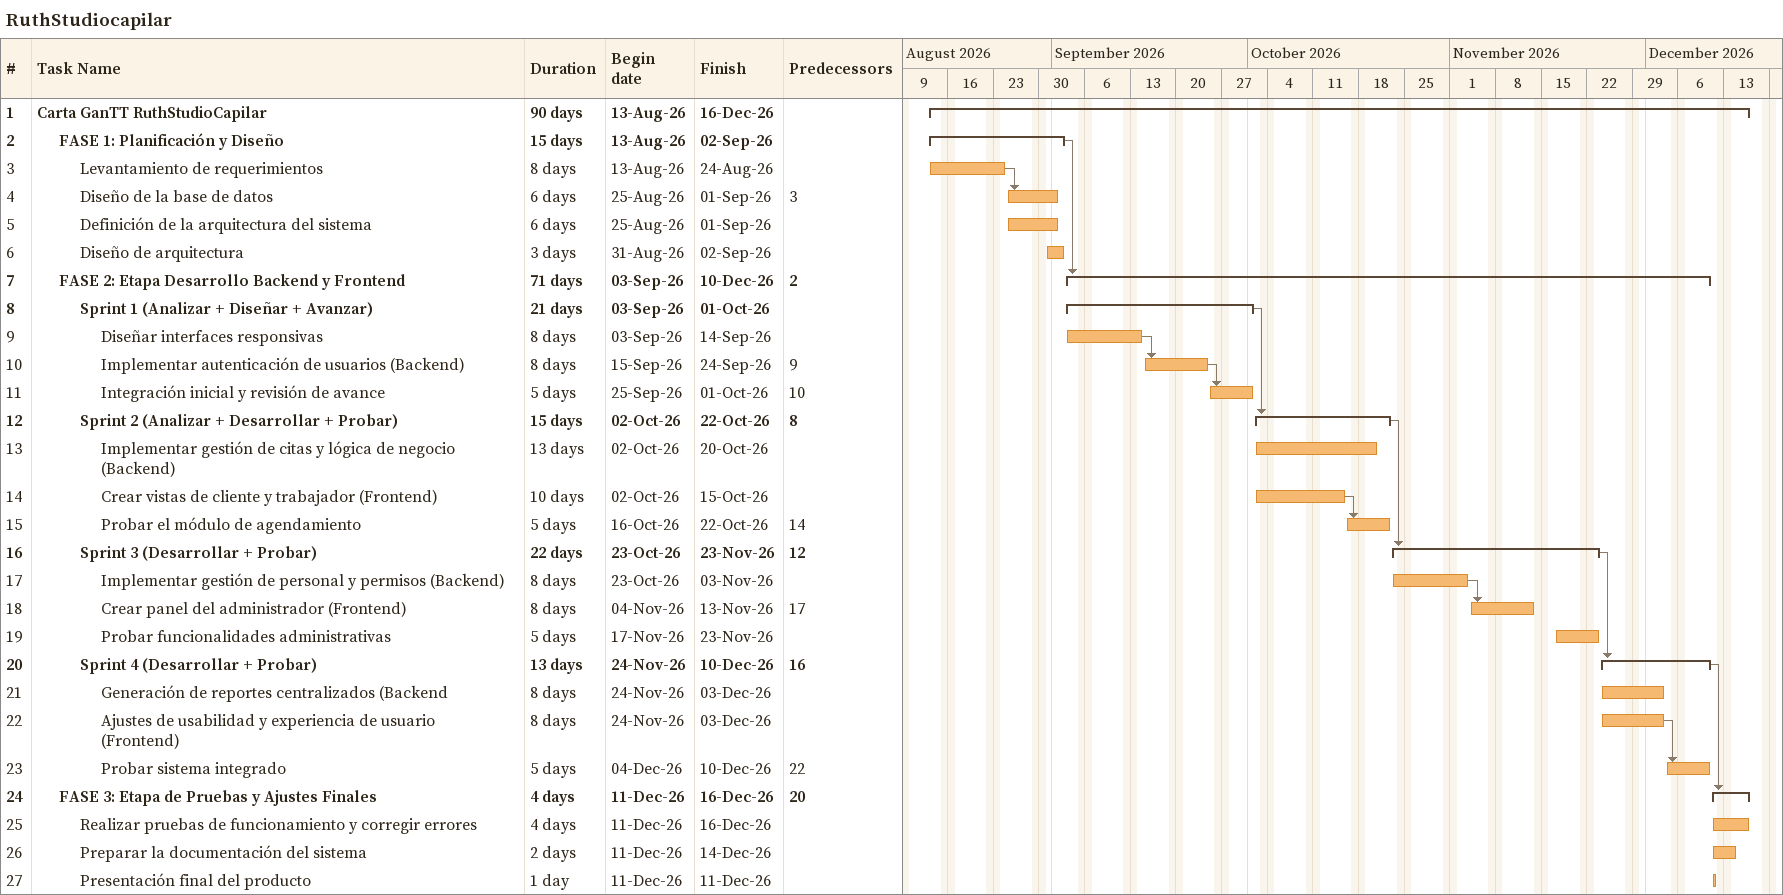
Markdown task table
RuthStudiocapilar

| ID | Level | Task | Duration | Start | Finish | Predecessors |
|---|---|---|---|---|---|---|
| 1 | 1 | **Carta GanTT RuthStudioCapilar** | 90d | 2026-08-13 | 2026-12-16 |  |
| 2 | 2 | **FASE 1: Planificación y Diseño** | 15d | 2026-08-13 | 2026-09-02 |  |
| 3 | 3 | Levantamiento de requerimientos | 8d | 2026-08-13 | 2026-08-24 |  |
| 4 | 3 | Diseño de la base de datos | 6d | 2026-08-25 | 2026-09-01 | 3 |
| 5 | 3 | Definición de la arquitectura del sistema | 6d | 2026-08-25 | 2026-09-01 |  |
| 6 | 3 | Diseño de arquitectura | 3d | 2026-08-31 | 2026-09-02 |  |
| 7 | 2 | **FASE 2: Etapa Desarrollo Backend y Frontend** | 71d | 2026-09-03 | 2026-12-10 | 2 |
| 8 | 3 | **Sprint 1 (Analizar + Diseñar + Avanzar)** | 21d | 2026-09-03 | 2026-10-01 |  |
| 9 | 4 | Diseñar interfaces responsivas | 8d | 2026-09-03 | 2026-09-14 |  |
| 10 | 4 | Implementar autenticación de usuarios (Backend) | 8d | 2026-09-15 | 2026-09-24 | 9 |
| 11 | 4 | Integración inicial y revisión de avance | 5d | 2026-09-25 | 2026-10-01 | 10 |
| 12 | 3 | **Sprint 2 (Analizar + Desarrollar + Probar)** | 15d | 2026-10-02 | 2026-10-22 | 8 |
| 13 | 4 | Implementar gestión de citas y lógica de negocio (Backend) | 13d | 2026-10-02 | 2026-10-20 |  |
| 14 | 4 | Crear vistas de cliente y trabajador (Frontend) | 10d | 2026-10-02 | 2026-10-15 |  |
| 15 | 4 | Probar el módulo de agendamiento | 5d | 2026-10-16 | 2026-10-22 | 14 |
| 16 | 3 | **Sprint 3 (Desarrollar + Probar)** | 22d | 2026-10-23 | 2026-11-23 | 12 |
| 17 | 4 | Implementar gestión de personal y permisos (Backend) | 8d | 2026-10-23 | 2026-11-03 |  |
| 18 | 4 | Crear panel del administrador (Frontend) | 8d | 2026-11-04 | 2026-11-13 | 17 |
| 19 | 4 | Probar funcionalidades administrativas | 5d | 2026-11-17 | 2026-11-23 |  |
| 20 | 3 | **Sprint 4 (Desarrollar + Probar)** | 13d | 2026-11-24 | 2026-12-10 | 16 |
| 21 | 4 | Generación de reportes centralizados (Backend | 8d | 2026-11-24 | 2026-12-03 |  |
| 22 | 4 | Ajustes de usabilidad y experiencia de usuario (Frontend) | 8d | 2026-11-24 | 2026-12-03 |  |
| 23 | 4 | Probar sistema integrado | 5d | 2026-12-04 | 2026-12-10 | 22 |
| 24 | 2 | **FASE 3: Etapa de Pruebas y Ajustes Finales** | 4d | 2026-12-11 | 2026-12-16 | 20 |
| 25 | 3 | Realizar pruebas de funcionamiento y corregir errores | 4d | 2026-12-11 | 2026-12-16 |  |
| 26 | 3 | Preparar la documentación del sistema | 2d | 2026-12-11 | 2026-12-14 |  |
| 27 | 3 | Presentación final del producto | 1d | 2026-12-11 | 2026-12-11 |  |
